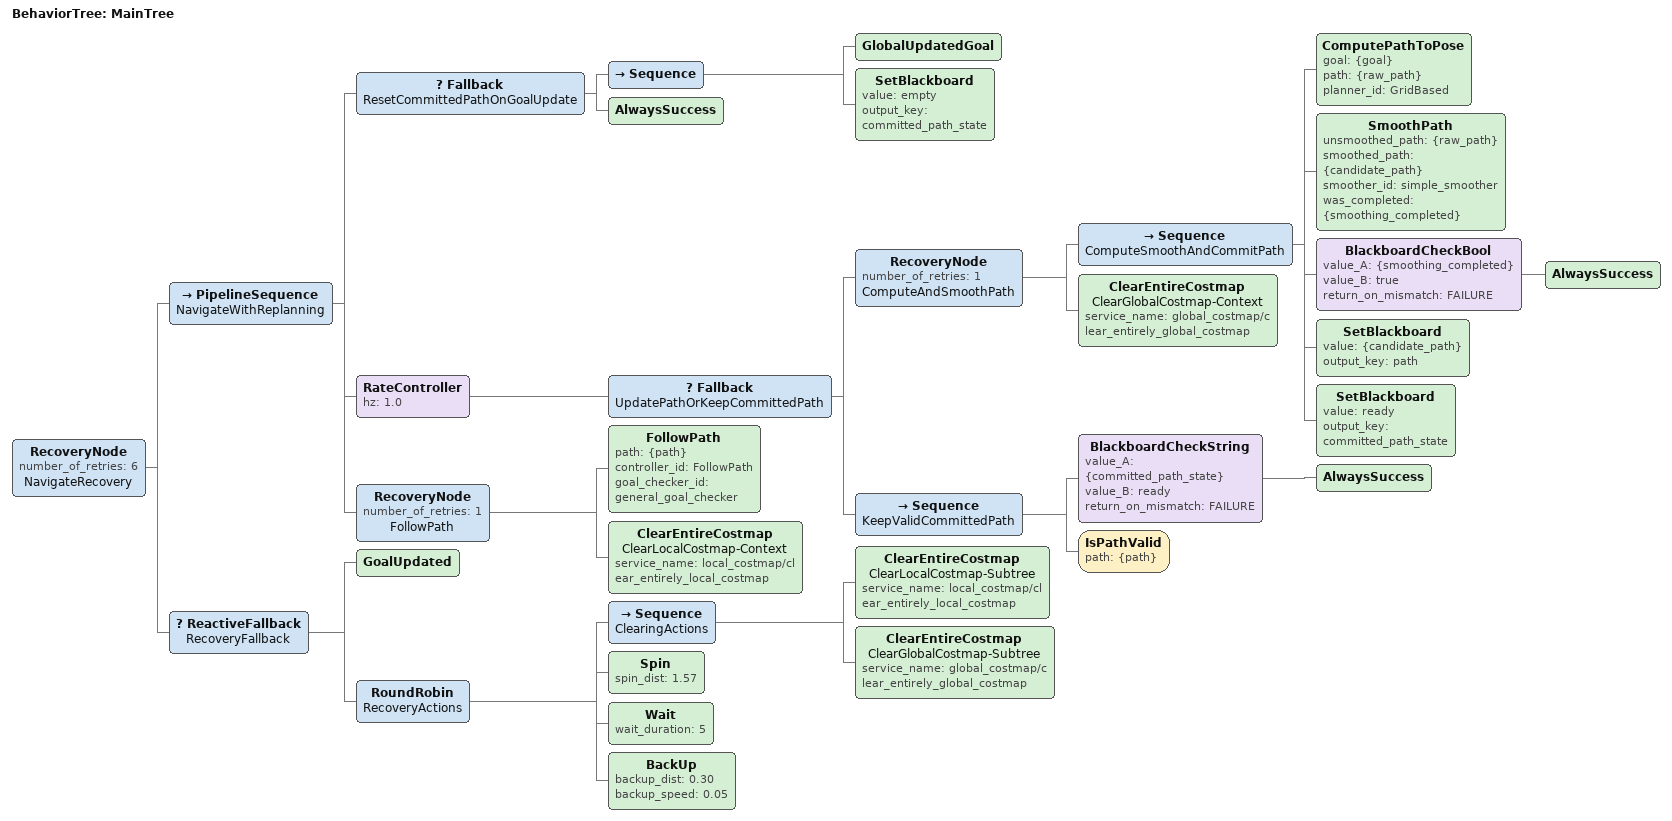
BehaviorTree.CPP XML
<root main_tree_to_execute="MainTree">
  <BehaviorTree ID="MainTree">
    <RecoveryNode number_of_retries="6" name="NavigateRecovery">
      <PipelineSequence name="NavigateWithReplanning">
        <Fallback name="ResetCommittedPathOnGoalUpdate">
          <Sequence>
            <GlobalUpdatedGoal/>
            <SetBlackboard value="empty" output_key="committed_path_state"/>
          </Sequence>
          <AlwaysSuccess/>
        </Fallback>

        <!-- 1 Hz 重新规划，并在规划完成后执行路径平滑 -->
        <RateController hz="1.0">
          <Fallback name="UpdatePathOrKeepCommittedPath">
            <RecoveryNode number_of_retries="1" name="ComputeAndSmoothPath">
              <!--
                候选路径只有在规划、平滑以及 completed 检查全部成功后，
                才会复制到 FollowPath 使用的 path。
              -->
              <Sequence name="ComputeSmoothAndCommitPath">
                <ComputePathToPose goal="{goal}"
                                   path="{raw_path}"
                                   planner_id="GridBased"/>
                <SmoothPath unsmoothed_path="{raw_path}"
                            smoothed_path="{candidate_path}"
                            smoother_id="simple_smoother"
                            was_completed="{smoothing_completed}"/>
                <BlackboardCheckBool value_A="{smoothing_completed}"
                                     value_B="true"
                                     return_on_mismatch="FAILURE">
                  <AlwaysSuccess/>
                </BlackboardCheckBool>
                <SetBlackboard value="{candidate_path}" output_key="path"/>
                <SetBlackboard value="ready" output_key="committed_path_state"/>
              </Sequence>

              <!-- 本次更新失败时清一次全局代价地图并重试 -->
              <ClearEntireCostmap name="ClearGlobalCostmap-Context"
                                  service_name="global_costmap/clear_entirely_global_costmap"/>
            </RecoveryNode>

            <Sequence name="KeepValidCommittedPath">
              <BlackboardCheckString value_A="{committed_path_state}"
                                     value_B="ready"
                                     return_on_mismatch="FAILURE">
                <AlwaysSuccess/>
              </BlackboardCheckString>
              <IsPathValid path="{path}"/>
            </Sequence>
          </Fallback>
        </RateController>

        <!-- 只跟踪已提交的平滑路径 -->
        <RecoveryNode number_of_retries="1" name="FollowPath">
          <FollowPath path="{path}" controller_id="FollowPath" goal_checker_id="general_goal_checker"/>
          <ClearEntireCostmap name="ClearLocalCostmap-Context" service_name="local_costmap/clear_entirely_local_costmap"/>
        </RecoveryNode>
      </PipelineSequence>

      <!-- 总体导航恢复逻辑 -->
      <ReactiveFallback name="RecoveryFallback">
        <GoalUpdated/>
        <RoundRobin name="RecoveryActions">
          <Sequence name="ClearingActions">
            <ClearEntireCostmap name="ClearLocalCostmap-Subtree" service_name="local_costmap/clear_entirely_local_costmap"/>
            <ClearEntireCostmap name="ClearGlobalCostmap-Subtree" service_name="global_costmap/clear_entirely_global_costmap"/>
          </Sequence>

          <Spin spin_dist="1.57"/>

          <Wait wait_duration="5"/>

          <BackUp backup_dist="0.30" backup_speed="0.05"/>
        </RoundRobin>
      </ReactiveFallback>
    </RecoveryNode>
  </BehaviorTree>
</root>
